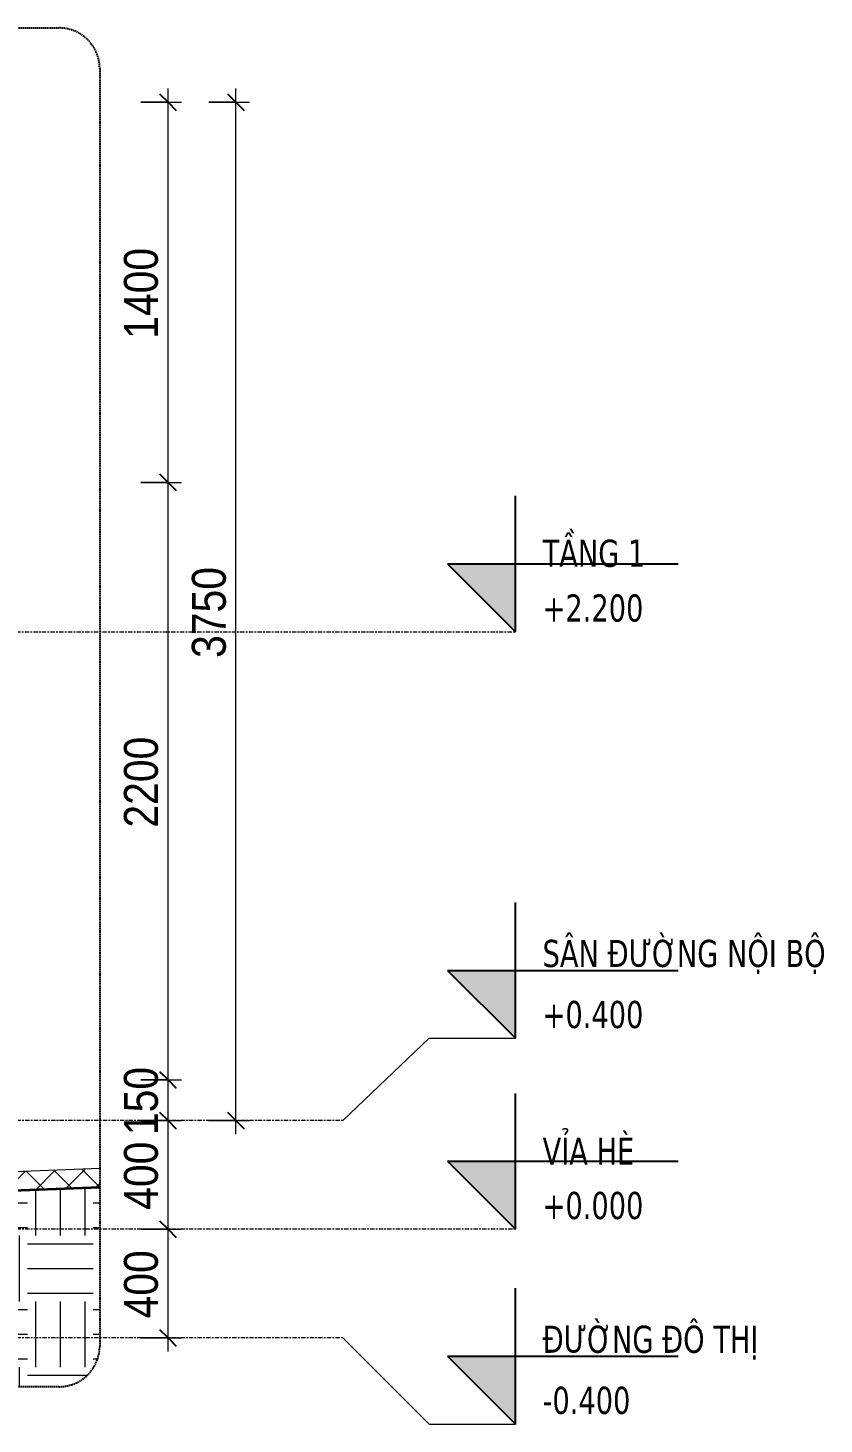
# Model space of a CAD drawing. Header units: millimetres. Extents: x 67230 to 175545, y -2320 to 85793.
# Drawn here: x 134144 to 137075, y -717 to 4424 of the extents above; entities that cross this region are included whole.
import ezdxf

# ---------------------------------------------------------------- set-up
doc = ezdxf.new("R2010")
doc.units = ezdxf.units.MM
doc.linetypes.add('Centre', pattern=[31.75, 6.35, -4.7625, 15.875, -4.7625])
doc.linetypes.add('Hidden', pattern=[7.14375, 4.7625, -2.38125])
for name, color, linetype, lineweight in [('A-ANNO-DIMS', 211, 'Continuous', 9), ('A-ANNO-DIMS-50', 211, 'Continuous', 9), ('A-DETL-GENF', 92, 'Continuous', 18), ('A-DETL-GENF-2', 92, 'Hidden', 25), ('A-DETL-GENF-3', 9, 'Continuous', 18), ('A-DETL-MEDM', 33, 'Continuous', 35), ('A-FLOR-FNSH-1', 7, 'Continuous', 18), ('A-FLOR-LEVL', 51, 'Continuous', 9), ('A-FLOR-LEVL-1', 51, 'Continuous', 25), ('A-FLOR-LEVL-2', 51, 'Centre', 9), ('A-FLOR-PATT-1', 8, 'Continuous', 18)]:
    doc.layers.add(name, color=color, linetype=linetype, lineweight=lineweight)
doc.styles.add('Tahoma_B_1', font='tahomabd.ttf', dxfattribs={"width": 0.85, "height": 100})
doc.styles.add('UTM Avo', font='', dxfattribs={"width": 0.9, "height": 125})
doc.styles.get('UTM Avo').set_extended_font_data('UTM Avo')
doc.dimstyles.new('1_Dim_chi_tiet_2_5_1', dxfattribs={"dimscale": 304.8, "dimtxt": 124.912619, "dimasz": 0.19685, "dimexe": 0.164042, "dimexo": 0.0625, "dimgap": 0.016404, "dimtad": 1, "dimdec": 0, "dimrnd": 5, "dimzin": 0, "dimdsep": 46, "dimtxsty": 'UTM Avo', "dimblk1": 'OBLIQUE', "dimblk2": 'OBLIQUE', "dimsah": 1, "dimcen": 0.09, "dimdle": 0.164042, "dimazin": 0, "dimtfac": 1, "dimtdec": 4, "dimtix": 1, "dimtmove": 0, "dimatfit": 3, "dimfxl": 0.328084, "dimfxlon": 1, "dimtvp": 1, "dimtolj": 1, "dimtzin": 0, "dimarcsym": 2})

# ---------------------------------------------------------------- blocks, each defined once
blk = doc.blocks.new('BORDER VIEW - BORDER VIEW-2282200-TKCS_NHÀ BẢO VỆ - MẶT CẮT 2')
at = {"layer": 'A-DETL-GENF-2'}
for p, q in [((-84868.2, 4423.5), (-80292.9, 4423.5)), ((-85018.2, -430), (-85018.2, 4273.5)), ((-80142.9, 4273.5), (-80142.9, -430)), ((-80292.9, -580), (-84868.2, -580))]:
    blk.add_line(p, q, dxfattribs=at)
for centre, start, end in [((-84868.2, 4273.5), 90, 180), ((-80292.9, 4273.5), 0, 90), ((-84868.2, -430), 180, 270), ((-80292.9, -430), 270, 0)]:
    blk.add_arc(centre, 150, start, end, dxfattribs=at)
blk = doc.blocks.new('Level - CAO ĐỘ LEVEL-350587-TKCS_NHÀ BẢO VỆ - MẶT CẮT 2')
at = {"layer": 'A-FLOR-LEVL'}
blk.add_hatch(color=256, dxfattribs=at).paths.add_polyline_path([(-78612.4, 2450), (-78612.4, 2200), (-78862.4, 2450)])
at = {"layer": 'A-FLOR-LEVL-1'}
for p, q in [((-78612.4, 2200), (-78612.4, 2700)), ((-78862.4, 2450), (-78612.4, 2200)), ((-78862.4, 2450), (-78012.4, 2450))]:
    blk.add_line(p, q, dxfattribs=at)
blk = doc.blocks.new('DIMBLOCK88-TKCS_NHÀ BẢO VỆ - MẶT CẮT 2')
at = {"layer": 'A-ANNO-DIMS-50'}
for p, q in [((134559.8, 0), (134709.8, 0)), ((134659.8, 0), (134559.8, 0)), ((134659.8, -450), (134659.8, 0)), ((134559.8, -400), (134709.8, -400)), ((134659.8, -400), (134559.8, -400))]:
    blk.add_line(p, q, dxfattribs=at)
at = {"layer": 'A-ANNO-DIMS-50', "lineweight": 25}
for p, q in [((134659.8, 0), (134629.8, 30)), ((134659.8, 0), (134689.8, -30)), ((134659.8, -400), (134629.8, -370)), ((134659.8, -400), (134689.8, -430))]:
    blk.add_line(p, q, dxfattribs=at)
at = {"layer": 'A-ANNO-DIMS-50', "color": 0, "insert": (134497.4, -328.4), "char_height": 125, "width": 308.118, "attachment_point": 1, "rotation": 90, "line_spacing_factor": 1.110334, "style": 'UTM Avo'}
blk.add_mtext('400', dxfattribs=at)
blk = doc.blocks.new('_Oblique')
at = {"color": 0, "linetype": 'ByBlock', "lineweight": -2}
blk.add_line((-0.5, -0.5), (0.5, 0.5), dxfattribs=at)
blk = doc.blocks.new('DIMBLOCK89-TKCS_NHÀ BẢO VỆ - MẶT CẮT 2')
at = {"layer": 'A-ANNO-DIMS-50', "lineweight": 25}
for p, q in [((134659.8, 400), (134629.8, 430)), ((134659.8, 400), (134689.8, 370)), ((134659.8, 0), (134629.8, 30)), ((134659.8, 0), (134689.8, -30))]:
    blk.add_line(p, q, dxfattribs=at)
at = {"layer": 'A-ANNO-DIMS-50'}
for p, q in [((134559.8, 400), (134709.8, 400)), ((134659.8, 400), (134559.8, 400)), ((134659.8, 0), (134659.8, 400)), ((134559.8, 0), (134709.8, 0)), ((134659.8, 0), (134559.8, 0))]:
    blk.add_line(p, q, dxfattribs=at)
at = {"layer": 'A-ANNO-DIMS-50', "color": 0, "insert": (134497.4, 71.6), "char_height": 125, "width": 308.118, "attachment_point": 1, "rotation": 90, "line_spacing_factor": 1.110334, "style": 'UTM Avo'}
blk.add_mtext('400', dxfattribs=at)
blk = doc.blocks.new('DIMBLOCK90-TKCS_NHÀ BẢO VỆ - MẶT CẮT 2')
at = {"layer": 'A-ANNO-DIMS-50', "lineweight": 25}
for p, q in [((134659.8, 550), (134629.8, 580)), ((134659.8, 550), (134689.8, 520)), ((134659.8, 400), (134629.8, 430)), ((134659.8, 400), (134689.8, 370))]:
    blk.add_line(p, q, dxfattribs=at)
at = {"layer": 'A-ANNO-DIMS-50'}
for p, q in [((134559.8, 550), (134709.8, 550)), ((134659.8, 550), (134559.8, 550)), ((134659.8, 400), (134659.8, 550)), ((134559.8, 400), (134709.8, 400)), ((134659.8, 400), (134559.8, 400))]:
    blk.add_line(p, q, dxfattribs=at)
at = {"layer": 'A-ANNO-DIMS-50', "color": 0, "insert": (134497.4, 346.6), "char_height": 125, "width": 308.118, "attachment_point": 1, "rotation": 90, "line_spacing_factor": 1.110334, "style": 'UTM Avo'}
blk.add_mtext('150', dxfattribs=at)
blk = doc.blocks.new('DIMBLOCK91-TKCS_NHÀ BẢO VỆ - MẶT CẮT 2')
at = {"layer": 'A-ANNO-DIMS-50', "lineweight": 25}
for p, q in [((134659.8, 2750), (134629.8, 2780)), ((134659.8, 2750), (134689.8, 2720)), ((134659.8, 550), (134629.8, 580)), ((134659.8, 550), (134689.8, 520))]:
    blk.add_line(p, q, dxfattribs=at)
at = {"layer": 'A-ANNO-DIMS-50'}
for p, q in [((134559.8, 2750), (134709.8, 2750)), ((134659.8, 2750), (134559.8, 2750)), ((134659.8, 550), (134659.8, 2750)), ((134559.8, 550), (134709.8, 550)), ((134659.8, 550), (134559.8, 550))]:
    blk.add_line(p, q, dxfattribs=at)
at = {"layer": 'A-ANNO-DIMS-50', "color": 0, "insert": (134497.4, 1478.8), "char_height": 125, "width": 410.824, "attachment_point": 1, "rotation": 90, "line_spacing_factor": 1.110334, "style": 'UTM Avo'}
blk.add_mtext('2200', dxfattribs=at)
blk = doc.blocks.new('DIMBLOCK92-TKCS_NHÀ BẢO VỆ - MẶT CẮT 2')
at = {"layer": 'A-ANNO-DIMS-50', "lineweight": 25}
for p, q in [((134659.8, 4150), (134629.8, 4180)), ((134659.8, 4150), (134689.8, 4120)), ((134659.8, 2750), (134629.8, 2780)), ((134659.8, 2750), (134689.8, 2720))]:
    blk.add_line(p, q, dxfattribs=at)
at = {"layer": 'A-ANNO-DIMS-50'}
for p, q in [((134659.8, 2750), (134659.8, 4200)), ((134559.8, 4150), (134709.8, 4150)), ((134659.8, 4150), (134559.8, 4150)), ((134559.8, 2750), (134709.8, 2750)), ((134659.8, 2750), (134559.8, 2750))]:
    blk.add_line(p, q, dxfattribs=at)
at = {"layer": 'A-ANNO-DIMS-50', "color": 0, "insert": (134497.4, 3278.8), "char_height": 125, "width": 410.824, "attachment_point": 1, "rotation": 90, "line_spacing_factor": 1.110334, "style": 'UTM Avo'}
blk.add_mtext('1400', dxfattribs=at)
blk = doc.blocks.new('DIMBLOCK93-TKCS_NHÀ BẢO VỆ - MẶT CẮT 2')
at = {"layer": 'A-ANNO-DIMS-50', "lineweight": 25}
for p, q in [((134909.8, 4150), (134879.8, 4180)), ((134909.8, 4150), (134939.8, 4120)), ((134909.8, 400), (134879.8, 430)), ((134909.8, 400), (134939.8, 370))]:
    blk.add_line(p, q, dxfattribs=at)
at = {"layer": 'A-ANNO-DIMS-50'}
for p, q in [((134909.8, 350), (134909.8, 4200)), ((134809.8, 4150), (134959.8, 4150)), ((134909.8, 4150), (134809.8, 4150)), ((134809.8, 400), (134959.8, 400)), ((134909.8, 400), (134809.8, 400))]:
    blk.add_line(p, q, dxfattribs=at)
at = {"layer": 'A-ANNO-DIMS-50', "color": 0, "insert": (134747.4, 2103.8), "char_height": 125, "width": 410.824, "attachment_point": 1, "rotation": 90, "line_spacing_factor": 1.110334, "style": 'UTM Avo'}
blk.add_mtext('3750', dxfattribs=at)

msp = doc.modelspace()

# ---------------------------------------------------------------- hatches: boundary and pattern name
at = {"layer": 'A-DETL-GENF-3'}
h = msp.add_hatch(dxfattribs=at)
h.set_pattern_fill('FP_31', color=256, style=0, pattern_type=2)
h.set_pattern_definition([(0, (129787.56, 1699.9), (241.935, 241.935), [241.935, -241.935]), (0, (129787.56, 1790.63), (241.935, 241.935), [241.935, -241.935]), (0, (129787.56, 1881.36), (241.935, 241.935), [241.935, -241.935]), (90, (129817.8, 1911.6), (-241.935, 241.935), [241.935, -241.935]), (90, (129908.52, 1911.6), (-241.935, 241.935), [241.935, -241.935]), (90, (129999.25, 1911.6), (-241.935, 241.935), [241.935, -241.935])])
h.paths.add_polyline_path([(129682.8, -580), (134258.1, -580), (134298.4, -574.3), (134333.1, -559.9), (134364.1, -536.1), (134388, -505), (134402.9, -468.8), (134408.1, -430), (134408.1, 153.1), (133132.8, 105.1), (133132.8, 5.1), (132832.8, 5.1), (132832.8, 350), (130432.8, 350), (130432.8, 0), (130132.8, 0), (129532.8, -18.3), (129532.8, -430), (129537.9, -468.8), (129552.9, -505), (129576.7, -536.1), (129607.8, -559.9), (129643.9, -574.9)])
at = {"layer": 'A-FLOR-PATT-1'}
h = msp.add_hatch(dxfattribs=at)
h.set_pattern_fill('FP_25', color=256, style=0, pattern_type=2)
h.set_pattern_definition([(45, (129787.56, 1699.91), (-53.033, 53.033), []), (135, (129787.56, 1699.91), (-53.033, -53.033), [])])
h.paths.add_polyline_path([(133132.8, 105.1), (134408.1, 153.1), (134408.1, 223.1), (133132.8, 175.2), (133132.8, 172)])

# ---------------------------------------------------------------- linework, layer by layer
at = {"layer": 'A-DETL-MEDM'}
msp.add_line((134408.1, 153.1), (133132.8, 105.1), dxfattribs=at)
at = {"layer": 'A-FLOR-FNSH-1'}
msp.add_line((134408.1, 223.1), (133132.8, 175.2), dxfattribs=at)
at = {"layer": 'A-FLOR-LEVL'}
for p, q in [((135303.6, 400), (135621.1, 703.2)), ((135621.1, 703.2), (135938.6, 703.2)), ((135303.6, -400), (135621.1, -717.5)), ((135621.1, -717.5), (135938.6, -717.5))]:
    msp.add_line(p, q, dxfattribs=at)
at = {"layer": 'A-FLOR-LEVL-2'}
for p, q in [((128945.7, 2200), (135938.6, 2200)), ((135303.6, 400), (128945.7, 400)), ((135938.6, 0), (128945.7, 0)), ((135303.6, -400), (128945.7, -400))]:
    msp.add_line(p, q, dxfattribs=at)

# ---------------------------------------------------------------- block references
at = {"layer": 'A-DETL-GENF'}
msp.add_blockref('BORDER VIEW - BORDER VIEW-2282200-TKCS_NHÀ BẢO VỆ - MẶT CẮT 2', (214551, 0), dxfattribs=at)
at = {"layer": 'A-FLOR-LEVL-1'}
for p in [(214551, 0), (214551, -1496.8), (214551, -2200), (214551, -2917.5)]:
    msp.add_blockref('Level - CAO ĐỘ LEVEL-350587-TKCS_NHÀ BẢO VỆ - MẶT CẮT 2', p, dxfattribs=at)

# ---------------------------------------------------------------- texts
at = {"layer": 'A-FLOR-LEVL', "char_height": 100, "line_spacing_factor": 0.996129, "style": 'Tahoma_B_1'}
for s, insert, width, attachment_point in [('\\pt510,1020,1530,2040,2550,3060,3570,4080,4590,5100,5610,6120,6630,7140,7650,8160,8670,9180,9690,10200,10710,11220,11730,12240,12750,13260,13770,14280,14790,15300,15810,16320;TẦNG 1', (136038.9, 2437.2), 452.625, 7), ('\\pt212.5,425,637.5,850,1062.5,1275,1487.5,1700,1912.5,2125,2337.5,2550,2762.5,2975,3187.5,3400,3612.5,3825,4037.5,4250,4462.5,4675,4887.5,5100,5312.5,5525,5737.5,5950,6162.5,6375,6587.5,6800;+2.200', (136038.9, 2337.5), 441.575, 1), ('\\pt510,1020,1530,2040,2550,3060,3570,4080,4590,5100,5610,6120,6630,7140,7650,8160,8670,9180,9690,10200,10710,11220,11730,12240,12750,13260,13770,14280,14790,15300,15810,16320;SÂN ĐƯỜNG NỘI BỘ', (136038.9, 940.4), 1256.725, 7), ('\\pt212.5,425,637.5,850,1062.5,1275,1487.5,1700,1912.5,2125,2337.5,2550,2762.5,2975,3187.5,3400,3612.5,3825,4037.5,4250,4462.5,4675,4887.5,5100,5312.5,5525,5737.5,5950,6162.5,6375,6587.5,6800;+0.400', (136038.9, 840.8), 441.575, 1), ('\\pt510,1020,1530,2040,2550,3060,3570,4080,4590,5100,5610,6120,6630,7140,7650,8160,8670,9180,9690,10200,10710,11220,11730,12240,12750,13260,13770,14280,14790,15300,15810,16320;VỈA HÈ', (136038.9, 237.2), 427.55, 7), ('\\pt212.5,425,637.5,850,1062.5,1275,1487.5,1700,1912.5,2125,2337.5,2550,2762.5,2975,3187.5,3400,3612.5,3825,4037.5,4250,4462.5,4675,4887.5,5100,5312.5,5525,5737.5,5950,6162.5,6375,6587.5,6800;+0.000', (136038.9, 137.5), 441.575, 1), ('\\pt510,1020,1530,2040,2550,3060,3570,4080,4590,5100,5610,6120,6630,7140,7650,8160,8670,9180,9690,10200,10710,11220,11730,12240,12750,13260,13770,14280,14790,15300,15810,16320;ĐƯỜNG ĐÔ THỊ', (136038.9, -480.3), 958.8, 7), ('\\pt212.5,425,637.5,850,1062.5,1275,1487.5,1700,1912.5,2125,2337.5,2550,2762.5,2975,3187.5,3400,3612.5,3825,4037.5,4250,4462.5,4675,4887.5,5100,5312.5,5525,5737.5,5950,6162.5,6375,6587.5,6800;-0.400', (136038.9, -580), 396.525, 1)]:
    msp.add_mtext(s, dxfattribs=dict(at, insert=insert, width=width, attachment_point=attachment_point))

# ---------------------------------------------------------------- dimensions: what is measured, and where the dimension line sits
at = {"layer": 'A-ANNO-DIMS'}
for base, p1, p2, override, picture, middle in [((134659.8, 4150), (134559.8, 2750), (134559.8, 4150), {"dimpost": '<>', "dimfxl": 1400}, 'DIMBLOCK92-TKCS_NHÀ BẢO VỆ - MẶT CẮT 2', (134590.1, 3450)), ((134909.8, 4150), (134809.8, 400), (134809.8, 4150), {"dimpost": '<>', "dimfxl": 3750}, 'DIMBLOCK93-TKCS_NHÀ BẢO VỆ - MẶT CẮT 2', (134840.1, 2275)), ((134659.8, 2750), (134559.8, 550), (134559.8, 2750), {"dimpost": '<>', "dimfxl": 2200}, 'DIMBLOCK91-TKCS_NHÀ BẢO VỆ - MẶT CẮT 2', (134590.1, 1650)), ((134659.8, 550), (134559.8, 400), (134559.8, 550), {"dimpost": '<>', "dimfxl": 150}, 'DIMBLOCK90-TKCS_NHÀ BẢO VỆ - MẶT CẮT 2', (134590.1, 475)), ((134659.8, 400), (134559.8, 0), (134559.8, 400), {"dimpost": '<>', "dimfxl": 400}, 'DIMBLOCK89-TKCS_NHÀ BẢO VỆ - MẶT CẮT 2', (134590.1, 200)), ((134659.8, 0), (134559.8, -400), (134559.8, 0), {"dimpost": '<>', "dimfxl": 400}, 'DIMBLOCK88-TKCS_NHÀ BẢO VỆ - MẶT CẮT 2', (134590.1, -200))]:
    dim = msp.add_linear_dim(base=base, p1=p1, p2=p2, angle=90, dimstyle='1_Dim_chi_tiet_2_5_1', override=override, dxfattribs=at)
    dim.commit()
    dim.dimension.update_dxf_attribs({"geometry": picture, "text_midpoint": middle})

doc.saveas('drawing.dxf')
